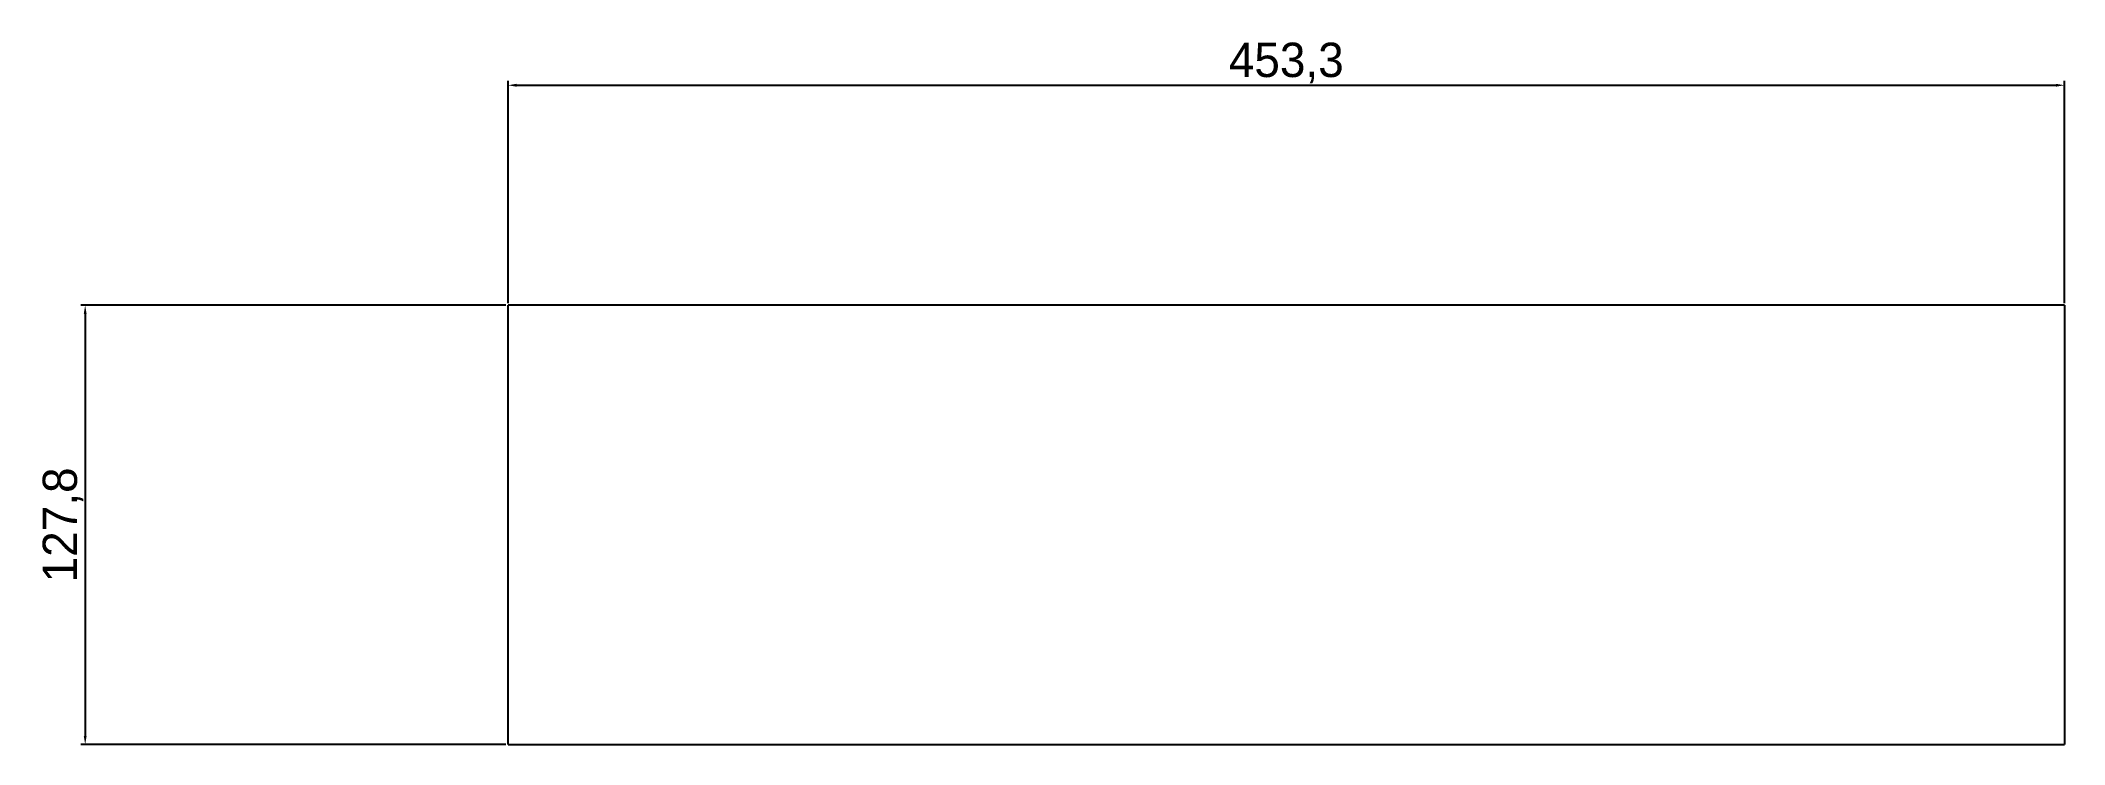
# Model space of a CAD drawing. Extents: x 58 to 647, y 233 to 438.
import ezdxf

# ---------------------------------------------------------------- set-up
doc = ezdxf.new("R2010")
doc.units = 0
doc.dimstyles.get("Standard").update_dxf_attribs({"dimtxt": 0.18, "dimasz": 0.18, "dimexe": 0.18, "dimexo": 0.0625, "dimgap": 0.09, "dimtad": 0, "dimtih": 1, "dimtoh": 1, "dimdec": 4, "dimzin": 0, "dimdsep": 46, "dimtxsty": 'Standard', "dimcen": 0.09, "dimadec": 0, "dimazin": 0, "dimtfac": 1, "dimtdec": 4, "dimtofl": 0, "dimtmove": 0, "dimatfit": 3, "dimfxl": 1, "dimtolj": 1, "dimtzin": 0, "dimarcsym": 0})

# ---------------------------------------------------------------- blocks, each defined once
blk = doc.blocks.new('*D0')
at = {"color": 0, "lineweight": -2}
for p, q in [((193.85, 361.52), (193.85, 426.19)), ((196.35, 424.94), (644.65, 424.94)), ((647.15, 361.52), (647.15, 426.19))]:
    blk.add_line(p, q, dxfattribs=at)
at = {"color": 0}
for points in [[(196.35, 425.36), (196.35, 424.52), (193.85, 424.94)], [(644.65, 425.36), (644.65, 424.52), (647.15, 424.94)]]:
    blk.add_solid(points, dxfattribs=at)
at = {"layer": 'Defpoints', "color": 0}
for p in [(647.15, 424.94), (193.85, 360.9), (647.15, 360.9)]:
    blk.add_point(p, dxfattribs=at)
at = {"color": 0, "insert": (420.5, 431.4), "char_height": 10, "attachment_point": 5}
blk.add_mtext('453,3', dxfattribs=at)
blk = doc.blocks.new('*D1')
at = {"color": 0, "lineweight": -2}
for p, q in [((193.23, 360.9), (69.46, 360.9)), ((70.71, 358.4), (70.71, 235.6)), ((193.23, 233.1), (69.46, 233.1))]:
    blk.add_line(p, q, dxfattribs=at)
at = {"color": 0}
for points in [[(70.3, 358.4), (71.13, 358.4), (70.71, 360.9)], [(70.3, 235.6), (71.13, 235.6), (70.71, 233.1)]]:
    blk.add_solid(points, dxfattribs=at)
at = {"layer": 'Defpoints', "color": 0}
for p in [(193.85, 360.9), (70.71, 233.1), (193.85, 233.1)]:
    blk.add_point(p, dxfattribs=at)
at = {"color": 0, "insert": (64.26, 297), "char_height": 10, "attachment_point": 5, "rotation": 90}
blk.add_mtext('127,8', dxfattribs=at)

msp = doc.modelspace()

# ---------------------------------------------------------------- linework, layer by layer
for p, q in [((647.15, 360.9), (193.85, 360.9)), ((193.85, 233.1), (193.85, 360.9)), ((647.15, 360.9), (647.15, 233.1)), ((193.85, 233.1), (647.15, 233.1))]:
    msp.add_line(p, q)

# ---------------------------------------------------------------- dimensions: what is measured, and where the dimension line sits
at = {"color": 3}
dim = msp.add_linear_dim(base=(647.15, 424.94), p1=(193.85, 360.9), p2=(647.15, 360.9), dimstyle='Standard', override={"dimtxt": 10, "dimasz": 2.5, "dimexe": 1.25, "dimexo": 0.625, "dimgap": 0.625, "dimtad": 1, "dimtih": 0, "dimtoh": 0, "dimdec": 2, "dimzin": 8, "dimdsep": 44, "dimcen": 2.5, "dimtdec": 2, "dimtofl": 1, "dimatfit": 0, "dimtolj": 0, "dimtzin": 8}, dxfattribs=at)
dim.commit()
dim.dimension.update_dxf_attribs({"geometry": '*D0', "text_midpoint": (420.5, 431.398)})
dim = msp.add_linear_dim(base=(70.714, 233.1), p1=(193.85, 360.9), p2=(193.85, 233.1), angle=90, dimstyle='Standard', override={"dimtxt": 10, "dimasz": 2.5, "dimexe": 1.25, "dimexo": 0.625, "dimgap": 0.625, "dimtad": 1, "dimtih": 0, "dimtoh": 0, "dimdec": 2, "dimzin": 8, "dimdsep": 44, "dimcen": 2.5, "dimtdec": 2, "dimtofl": 1, "dimatfit": 0, "dimtolj": 0, "dimtzin": 8}, dxfattribs=at)
dim.commit()
dim.dimension.update_dxf_attribs({"geometry": '*D1', "text_midpoint": (64.256, 297)})

doc.saveas('drawing.dxf')
